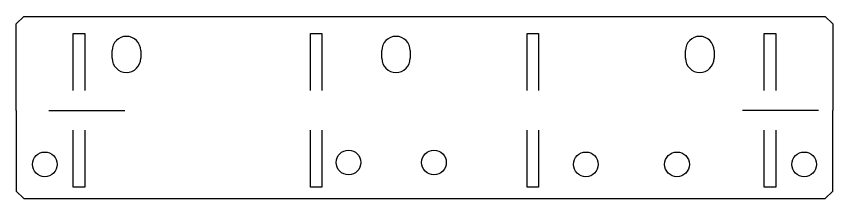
# Model space of a CAD drawing. Header units: millimetres. Extents: x 0 to 2826, y 0 to 813.
# Drawn here: x 620.3 to 1050.3, y 166.5 to 262.3 of the extents above; entities that cross this region are included whole.
import ezdxf

# ---------------------------------------------------------------- set-up
doc = ezdxf.new("R2010")
doc.units = ezdxf.units.MM
doc.linetypes.add('SLD-CONTINUA', pattern=[0])
doc.layers.add('MARCADO', color=5, linetype='Continuous')

msp = doc.modelspace()

# ---------------------------------------------------------------- linework, layer by layer
at = {"color": 7, "linetype": 'SLD-CONTINUA'}
for p, q in [((624.34911063, 262.29404849), (620.34910253, 258.29404783)), ((620.34910253, 212.89404884), (620.34910253, 258.29404783)), ((624.34911063, 262.29404849), (1046.34910157, 262.29404849)), ((1050.34910968, 258.29404783), (1046.34910157, 262.29404849)), ((1050.34910968, 258.29404783), (1050.34910968, 212.89404884)), ((620.34910253, 212.89404884), (620.34910253, 170.49404754)), ((1050.34910968, 170.49404754), (1050.34910968, 212.89404884)), ((620.34910253, 170.49404754), (624.34911063, 166.49404875)), ((1046.34910157, 166.49404875), (1050.34910968, 170.49404754)), ((624.34911063, 166.49404875), (1046.34910157, 166.49404875))]:
    msp.add_line(p, q, dxfattribs=at)
for p, q in [((670.8491061, 240.29404878), (670.8491061, 244.29404878)), ((685.8491061, 244.29404878), (685.8491061, 240.29404878)), ((812.8491061, 240.29404878), (812.8491061, 244.29404878)), ((827.8491061, 244.29404878), (827.8491061, 240.29404878)), ((972.8491061, 240.29404878), (972.8491061, 244.29404878)), ((987.8491061, 244.29404878), (987.8491061, 240.29404878))]:
    msp.add_line(p, q)
for centre in [(635.3491061, 184.4940483), (795.3491061, 185.4940483), (840.3491061, 185.4940483), (920.3491061, 184.4940483), (968.3491061, 184.4940483), (1035.3491061, 184.4940483)]:
    msp.add_circle(centre, 6.5, dxfattribs=at)
for centre, start, end in [((678.3491061, 244.29404878), 0, 180), ((820.3491061, 244.29404878), 0, 180), ((980.3491061, 244.29404878), 0, 180), ((678.3491061, 240.29404878), 180, 0), ((820.3491061, 240.29404878), 180, 0), ((980.3491061, 240.29404878), 180, 0)]:
    msp.add_arc(centre, 7.5, start, end, dxfattribs=at)
at = {"layer": 'MARCADO', "linetype": 'SLD-CONTINUA'}
for p, q in [((650.34910372, 253.29404887), (656.34910098, 253.29404887)), ((650.34910372, 223.29404954), (650.34910372, 253.29404887)), ((656.34910098, 253.29404887), (656.34910098, 223.29404954)), ((775.34910745, 253.29404887), (781.3491047, 253.29404887)), ((775.34910745, 223.29404954), (775.34910745, 253.29404887)), ((781.3491047, 253.29404887), (781.3491047, 223.29404954)), ((889.34910751, 253.29404887), (895.34910476, 253.29404887)), ((889.34910751, 223.29404954), (889.34910751, 253.29404887)), ((895.34910476, 253.29404887), (895.34910476, 223.29404954)), ((1014.34911123, 253.29404887), (1020.34910849, 253.29404887)), ((1014.34911123, 223.29404954), (1014.34911123, 253.29404887)), ((1020.34910849, 253.29404887), (1020.34910849, 223.29404954)), ((650.34910372, 172.49404787), (650.34910372, 202.49404906)), ((656.34910098, 202.49404906), (656.34910098, 172.49404787)), ((775.34910745, 172.49404787), (775.34910745, 202.49404906)), ((781.3491047, 202.49404906), (781.3491047, 172.49404787)), ((889.34910751, 172.49404787), (889.34910751, 202.49404906)), ((895.34910476, 202.49404906), (895.34910476, 172.49404787)), ((1014.34911123, 172.49404787), (1014.34911123, 202.49404906)), ((1020.34910849, 202.49404906), (1020.34910849, 172.49404787)), ((656.34910098, 172.49404787), (650.34910372, 172.49404787)), ((781.3491047, 172.49404787), (775.34910745, 172.49404787)), ((895.34910476, 172.49404787), (889.34910751, 172.49404787)), ((1020.34910849, 172.49404787), (1014.34911123, 172.49404787))]:
    msp.add_line(p, q, dxfattribs=at)
at = {"layer": 'MARCADO'}
for p, q in [((637.5436541, 212.89404884), (677.5436541, 212.89404884)), ((1042.84054088, 212.89404884), (1002.84054088, 212.89404884))]:
    msp.add_line(p, q, dxfattribs=at)

doc.saveas('drawing.dxf')
